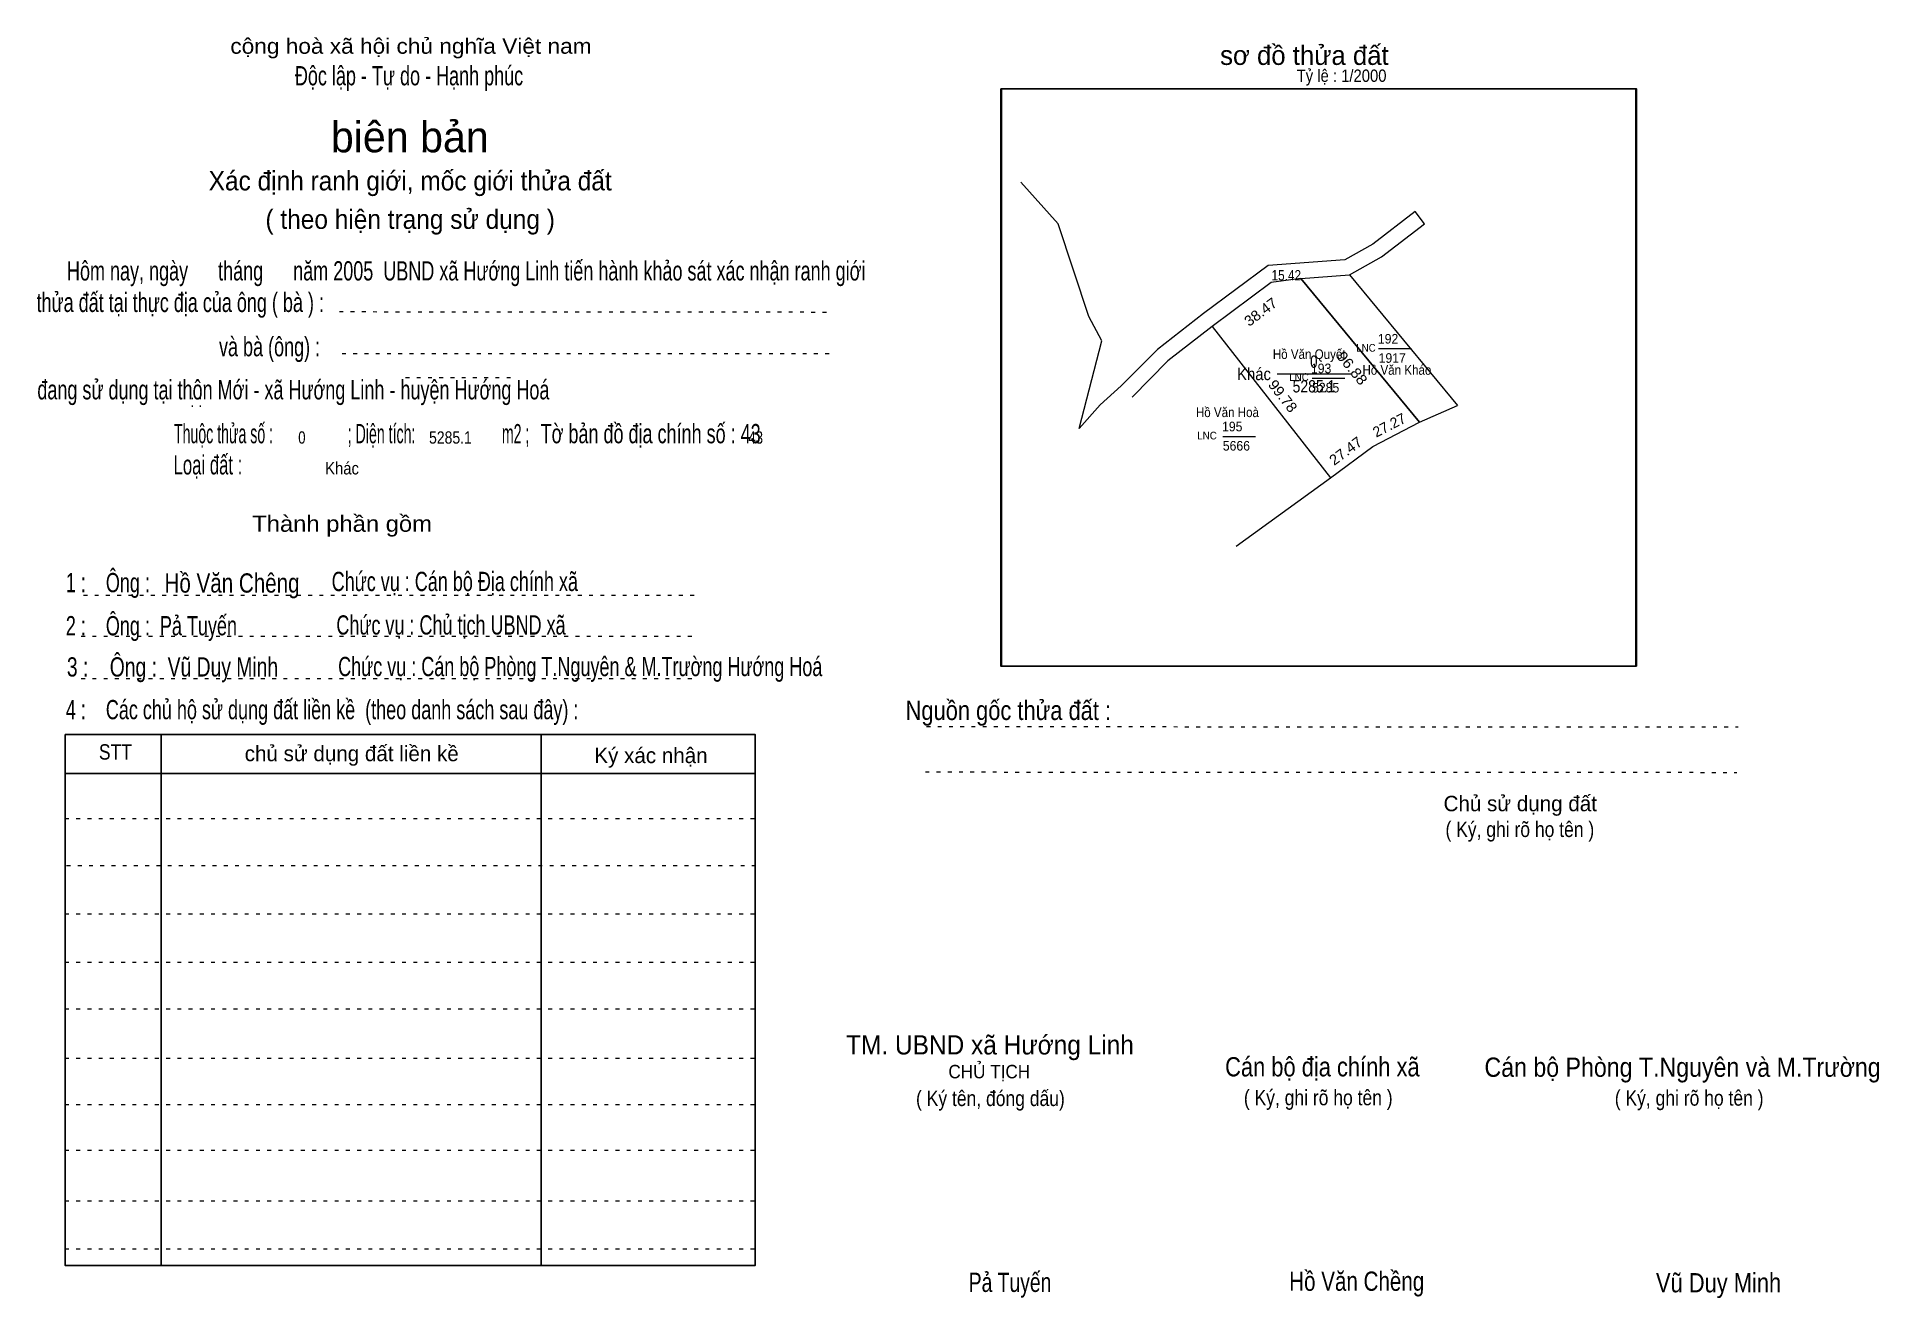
# Model space of a CAD drawing. Header units: centimetres. Extents: x -1.5 to 46.4, y -3.9 to 28.9.
import ezdxf
from ezdxf.enums import TextEntityAlignment as Align

# ---------------------------------------------------------------- set-up
doc = ezdxf.new("R2010")
doc.units = ezdxf.units.CM
doc.header["$LTSCALE"] = 0.16
doc.linetypes.add('DOTTED', pattern=[1.5, 0.3, -1.2])
for name, color, linetype, lineweight in [('15', 7, 'Continuous', 13), ('2', 7, 'Continuous', 25), ('22', 7, 'Continuous', 13), ('33', 7, 'Continuous', 13), ('5', 7, 'DOTTED', 13)]:
    doc.layers.add(name, color=color, linetype=linetype, lineweight=lineweight)
for name, color, linetype in [('16', 7, 'Continuous'), ('34', 7, 'Continuous'), ('51', 7, 'Continuous')]:
    doc.layers.add(name, color=color, linetype=linetype)

msp = doc.modelspace()

# ---------------------------------------------------------------- linework, layer by layer
at = {"layer": '15'}
for p, q in [((33.38, 20.77), (34.23, 20.77)), ((31.65, 20), (32.5, 20)), ((29.33, 18.49), (30.18, 18.49))]:
    msp.add_line(p, q, dxfattribs=at)
at = {"layer": '2'}
msp.add_lwpolyline([(23.56, 27.52), (40.06, 27.52), (40.06, 12.52), (23.56, 12.52)], close=True, dxfattribs=at)
at = {"layer": '22'}
for p, q in [((31.36, 22.59), (32.62, 22.69)), ((31.36, 22.59), (34.44, 18.86)), ((32.62, 22.69), (35.43, 19.29)), ((29.05, 21.34), (32.13, 17.41)), ((34.44, 18.86), (35.43, 19.29)), ((29.68, 15.64), (32.13, 17.41))]:
    msp.add_line(p, q, dxfattribs=at)
for points in [[(34.57, 24.01), (34.33, 24.33), (33.23, 23.48), (32.5, 23.08), (30.51, 22.93), (28.83, 21.68), (27.63, 20.75), (26.69, 19.8), (26.14, 19.31), (25.6, 18.69), (26.19, 20.97), (25.85, 21.6), (25.05, 24.01), (24.08, 25.09)], [(32.62, 22.69), (33.45, 23.15), (34.57, 24.01)], [(31.36, 22.59), (30.59, 22.49), (29.05, 21.34)], [(29.05, 21.34), (27.9, 20.45), (26.97, 19.51)], [(32.13, 17.41), (33.23, 18.23), (34.44, 18.86)]]:
    msp.add_lwpolyline(points, dxfattribs=at)
msp.add_lwpolyline([(32.13, 17.41), (33.23, 18.23), (34.44, 18.86), (31.36, 22.59), (30.59, 22.49), (29.05, 21.34)], close=True, dxfattribs=at)
at = {"layer": '33'}
msp.add_line((30.74, 20.11), (32.66, 20.11), dxfattribs=at)
at = {"layer": '5'}
for p, q in [((6.37, 21.73), (19.21, 21.72)), ((6.44, 20.64), (19.25, 20.64)), ((8.09, 20.02), (10.86, 20.02)), ((-0.28, 14.36), (15.72, 14.36)), ((-0.34, 13.3), (15.66, 13.3)), ((-0.34, 12.2), (15.66, 12.2)), ((21.63, 10.95), (42.72, 10.94)), ((21.6, 9.77), (42.69, 9.76)), ((-0.76, 8.56), (17.18, 8.56)), ((-0.72, 7.34), (17.22, 7.34)), ((-0.76, 6.08), (17.18, 6.08)), ((-0.76, 4.83), (17.18, 4.83)), ((-0.76, 3.62), (17.18, 3.62)), ((-0.76, 2.33), (17.18, 2.33)), ((-0.76, 1.13), (17.18, 1.13)), ((-0.76, -0.06), (17.18, -0.06)), ((-0.76, -1.37), (17.18, -1.37)), ((-0.76, -2.62), (17.18, -2.62))]:
    msp.add_line(p, q, dxfattribs=at)
at = {"layer": '5', "linetype": 'Continuous', "lineweight": 25}
for p, q in [((1.74, 10.74), (1.74, -3.05)), ((11.61, 10.74), (11.61, -3.05)), ((-0.76, 9.73), (17.18, 9.73))]:
    msp.add_line(p, q, dxfattribs=at)
for points in [[(23.58, 27.52), (40.08, 27.52), (40.08, 12.52), (23.58, 12.52)], [(-0.76, 10.74), (17.18, 10.74), (17.18, -3.05), (-0.76, -3.05)]]:
    msp.add_lwpolyline(points, close=True, dxfattribs=at)

# ---------------------------------------------------------------- texts
at = {"layer": '15', "width": 0.95}
for s, p in [('192', (33.36, 20.9)), ('1917', (33.38, 20.4)), ('193', (31.62, 20.13)), ('5285', (31.65, 19.63)), ('195', (29.31, 18.62)), ('5666', (29.33, 18.12))]:
    msp.add_text(s, height=0.25, dxfattribs=at).set_placement(p)
at = {"layer": '16', "width": 0.9}
for s, p in [('Hồ Văn Quyết', (31.575, 20.5)), ('Hồ Văn Kháo', (33.855, 20.09)), ('Hồ Văn Hoà', (29.45, 18.99))]:
    msp.add_text(s, height=0.25, dxfattribs=at).set_placement(p, align=Align.CENTER)
at = {"layer": '22', "width": 0.95}
for p in [(33.05, 20.69), (31.31, 19.93), (28.92, 18.41)]:
    msp.add_text('LNC', height=0.2, dxfattribs=at).set_placement(p, align=Align.CENTER)
at = {"layer": '33'}
for s, width, p in [('0', 0.8, (31.695, 20.27)), ('5285.1', 0.85, (31.7, 19.63))]:
    msp.add_text(s, height=0.32, dxfattribs=dict(at, width=width)).set_placement(p, align=Align.CENTER)
at = {"layer": '33', "width": 0.9}
msp.add_text('Khác', height=0.32, dxfattribs=at).set_placement((30.58, 19.95), align=Align.RIGHT)
at = {"layer": '34'}
for s, width, p in [(': : ', 0.85, (2.5, 19.25)), ('0', 0.8, (5.3, 18.3)), ('5285.1', 0.85, (8.7, 18.3)), ('43', 0.8, (17, 18.3)), ('Khác', 0.9, (6, 17.5))]:
    msp.add_text(s, height=0.32, dxfattribs=dict(at, width=width)).set_placement(p)
at = {"layer": '5'}
for s, height, width, p in [('cộng hoà xã hội chủ nghĩa Việt nam', 0.4, 1.1, (8.23, 28.43)), ('Độc lập - Tự do - Hạnh phúc', 0.5, 0.7, (8.18, 27.61)), ('Xác định ranh giới, mốc giới thửa đất', 0.5, 0.95, (8.21, 24.88)), ('( theo hiện trạng sử dụng )', 0.5, 0.95, (8.21, 23.88)), ('Thành phần gồm', 0.42, 1.1, (6.44, 16.01)), ('Hồ Văn Chêng', 0.5, 0.8, (3.58, 14.43)), ('Chức vụ : Cán bộ Địa chính xã', 0.5, 0.7, (9.37, 14.47)), ('Chức vụ : Chủ tịch UBND xã', 0.5, 0.7, (9.27, 13.34)), ('Chức vụ : Cán bộ Phòng T.Nguyên & M.Trường Hướng Hoá', 0.5, 0.7, (12.63, 12.26)), ('    Nguồn gốc thửa đất :', 0.5, 0.85, (23.44, 11.12)), ('( Ký, ghi rõ họ tên )', 0.4, 0.85, (37.05, 8.08)), ('CHỦ TỊCH', 0.35, 0.95, (23.26, 1.81)), ('( Ký tên, đóng dấu)', 0.4, 0.85, (23.29, 1.09)), ('( Ký, ghi rõ họ tên )', 0.4, 0.85, (31.81, 1.11)), ('( Ký, ghi rõ họ tên )', 0.4, 0.85, (41.45, 1.1)), ('Pả Tuyến', 0.5, 0.75, (23.8, -3.74)), ('Hồ Văn Chềng', 0.5, 0.8, (32.81, -3.71)), ('Vũ Duy Minh', 0.5, 0.85, (42.215, -3.75))]:
    msp.add_text(s, height=height, dxfattribs=dict(at, width=width)).set_placement(p, align=Align.CENTER)
msp.add_text('sơ đồ thửa đất', height=0.5, dxfattribs=at).set_placement((29.26, 28.14))
for s, height, p in [('biên bản', 0.8, (8.2, 25.87)), ('      chủ sử dụng đất liền kề', 0.4, (6.245, 10.05)), ('   Ký xác nhận', 0.4, (14.245, 10)), ('Chủ sử dụng đất', 0.4, (37.06, 8.75))]:
    msp.add_text(s, height=height, dxfattribs=at).set_placement(p, align=Align.CENTER)
for s, height, width, p in [('   Hôm nay, ngày      tháng      năm 2005  UBND xã Hướng Linh tiến hành khảo sát xác nhận ranh giới ', 0.5, 0.7, (-1.1, 22.54)), ('thửa đất tại thực địa của ông ( bà ) :                                       ', 0.5, 0.7, (-1.5, 21.72)), ('                                     và bà (ông) :', 0.5, 0.7, (-1.57, 20.57)), (' đang sử dụng tại thôn Mới - xã Hướng Linh - huyện Hướng Hoá', 0.5, 0.7, (-1.61, 19.45)), ('Thuộc thửa số :                   ; Diện tích:                      m2 ;                                            ', 0.5, 0.55, (2.07, 18.31)), ('Tờ bản đồ địa chính số : 43', 0.5, 0.7, (11.6, 18.31)), ('Loại đất :  ', 0.5, 0.65, (2.06, 17.5)), ('    1 :    Ông :                                                        ', 0.5, 0.7, (-1.26, 14.44)), ('    2 :    Ông :  Pả Tuyến', 0.5, 0.7, (-1.26, 13.32)), ('    3 :    Ông :  Vũ Duy Minh', 0.5, 0.75, (-1.27, 12.25)), ('    4 :    Các chủ hộ sử dụng đất liền kề  (theo danh sách sau đây) :', 0.5, 0.7, (-1.26, 11.14)), ('STT', 0.4, 0.85, (0.12, 10.09)), ('TM. UBND xã Hướng Linh', 0.5, 0.95, (19.54, 2.43)), ('Cán bộ địa chính xã  ', 0.5, 0.85, (29.39, 1.86)), ('Cán bộ Phòng T.Nguyên và M.Trường', 0.5, 0.9, (36.13, 1.85))]:
    msp.add_text(s, height=height, dxfattribs=dict(at, width=width)).set_placement(p)
at = {"layer": '51', "width": 0.9}
msp.add_text('Tỷ lệ : 1/2000', height=0.32, dxfattribs=at).set_placement((31.25, 27.7))
at = {"layer": '51', "width": 0.85}
msp.add_text('15.42', height=0.27, dxfattribs=at).set_placement((30.98, 22.54), align=Align.CENTER)
at = {"layer": '51'}
for s, rotation, width, p in [('38.47', 36.641, 1.05, (30.3944, 21.6134)), ('96.88', 309.522, 1.1, (32.5869, 20.1759)), ('99.78', 308.044, 1.05, (30.7827, 19.4532)), ('27.47', 36.549, 1.05, (32.6046, 18.0025))]:
    msp.add_text(s, height=0.27, rotation=rotation, dxfattribs=dict(at, width=width)).set_placement(p, align=Align.CENTER)
msp.add_text('27.27', height=0.27, rotation=27.26, dxfattribs=at).set_placement((33.7182, 18.6603), align=Align.CENTER)

doc.saveas('drawing.dxf')
